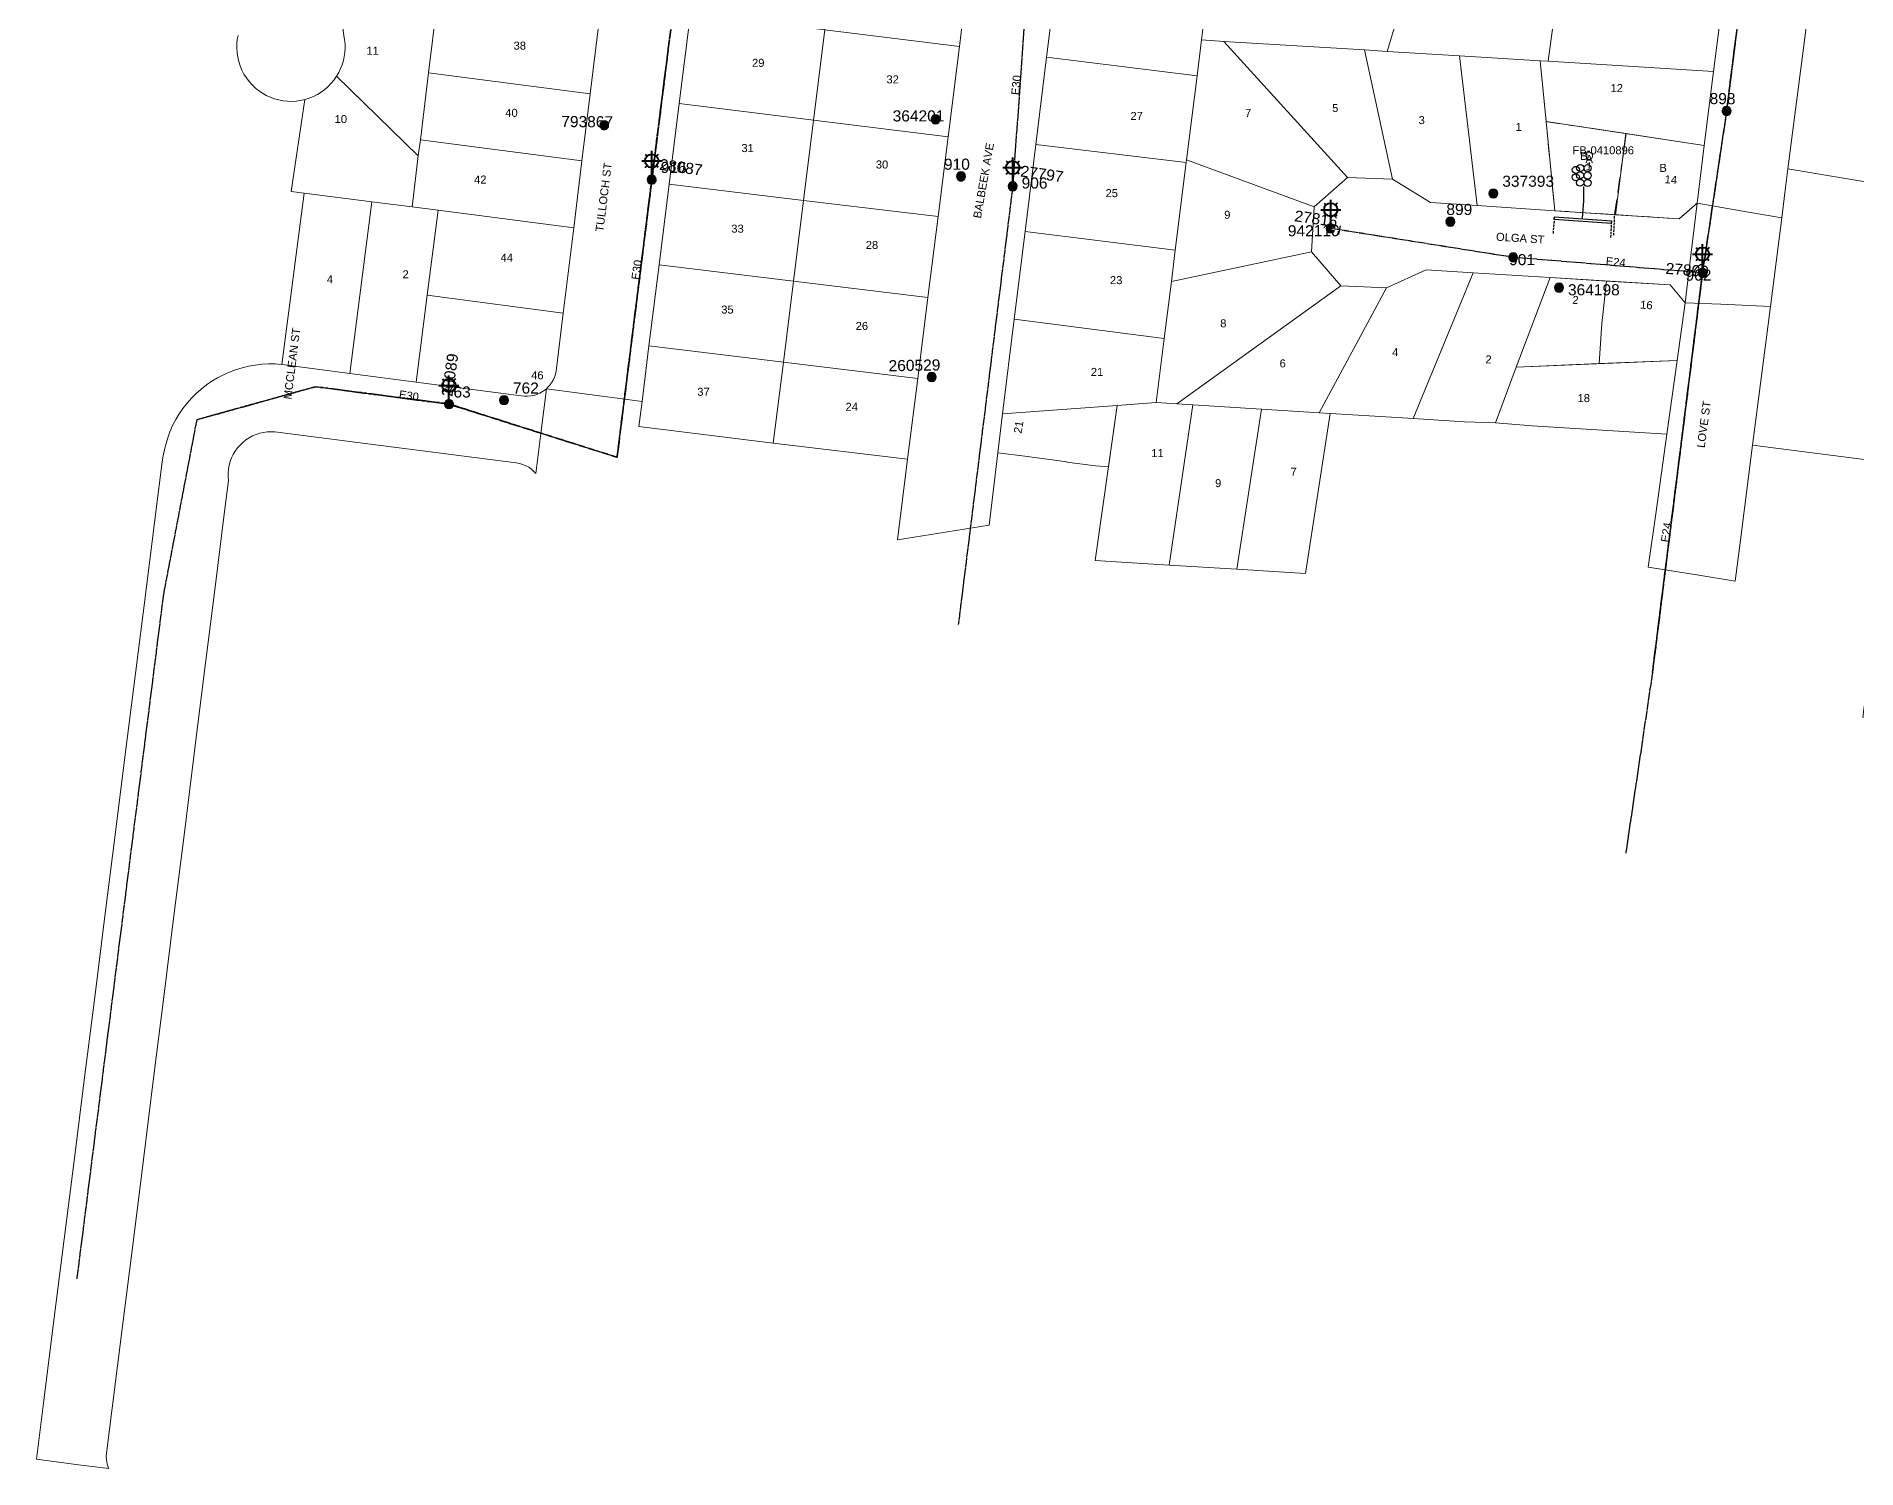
# Model space of a CAD drawing. Header units: metres. Extents: x 304249 to 305172, y 6262562 to 6263428.
# Drawn here: x 304249.3 to 304658.8, y 6262561.8 to 6262884.1 of the extents above; entities that cross this region are included whole.
import ezdxf
from ezdxf.enums import TextEntityAlignment as Align

# ---------------------------------------------------------------- set-up
doc = ezdxf.new("R2010")
doc.units = ezdxf.units.M
for name, pattern in [('Cable Exist OH', [1, 1, 0]), ('Dash', [5, 3, -2]), ('DASHED', [0.75, 0.5, -0.25])]:
    doc.linetypes.add(name, pattern=pattern)
doc.layers.get('0').update_dxf_attribs({"color": 6})
for name, color, linetype, lineweight in [('Cadastre Developer_SP_EXT', 9, 'Continuous', 5), ('Cadastre Land Parcels_SP_EXT', 9, 'Continuous', 5), ('Cadastre Roads_SP_EXT', 9, 'Continuous', 5)]:
    doc.layers.add(name, color=color, linetype=linetype, lineweight=lineweight)
for name, color, linetype in [('Duct_SP_EXT', 7, 'Continuous'), ('Equip_SP_SL_EXT', 7, 'Continuous'), ('Mains_HV_EXT', 7, 'Continuous'), ('Mains_LV_EXT', 7, 'Continuous'), ('Mains_SL_EXT', 7, 'Continuous'), ('SupportsOH_SP_TR_HV_LV_SL_EXT', 7, 'Continuous')]:
    doc.layers.add(name, color=color, linetype=linetype)
doc.layers.add('UNKNOWN_FEATURES', color=1, linetype='DASHED', plot=False)
doc.styles.add('iecARIAL', font='arial.ttf', dxfattribs={"height": 2})
doc.styles.add('POLE_LABEL', font='arial.ttf')
doc.styles.get("Standard").update_dxf_attribs({"font": 'arial.ttf'})

# ---------------------------------------------------------------- blocks, each defined once
blk = doc.blocks.new('DUCT_EXT')
blk.add_circle((0, 0.8), 0.8)
at = {"flags": 1}
blk.add_attdef('Z', (0, 0), '', height=0.2, dxfattribs=at)
at = {"flags": 9}
for tag, p in [('DUCT_CODE', (0, 0)), ('XSECT_TYPE', (0, -0.2)), ('STATE', (0, -0.6)), ('FB_REFERENCE', (0, -0.4)), ('NOTES', (0, -0.8))]:
    blk.add_attdef(tag, text='', height=0.2, dxfattribs=at).set_placement(p, align=Align.MIDDLE_LEFT)
blk = doc.blocks.new('SL_LANTERN_EXT')
at = {"lineweight": 40}
for p, q in [((-2.25, 4.22), (2.25, 4.22)), ((-1.46, 5.68), (-1.06, 5.28)), ((0, 1.97), (0, 6.47)), ((1.46, 5.68), (1.06, 5.28)), ((-1.46, 2.76), (-1.06, 3.16)), ((0, 0), (0, 2.72)), ((1.46, 2.76), (1.06, 3.16))]:
    blk.add_line(p, q, dxfattribs=at)
blk.add_circle((0, 4.22), 1.5, dxfattribs=at)
at = {"style": 'iecARIAL', "flags": 8}
blk.add_attdef('ASSET_NUM', (1.5, 1.5), '', height=2.5, dxfattribs=at)
for tag, p, height, flags in [('OPERATING_VOLTAGE', (0.98, -1.65), 0.2, 9), ('ORIENTATION', (0.98, -1.85), 0.2, 9), ('OWNED_BY', (0.98, -2.05), 0.2, 9), ('STATE', (0.98, -2.25), 0.2, 9), ('CONSTRUCTED_VOLTAGE', (0.98, -0.65), 0.2, 9), ('CONTROL_TYPE', (0.98, -0.85), 0.2, 9), ('LANTERN_PURPOSE', (0.98, -1.05), 0.2, 9), ('LANTERN_TYPE', (0.98, -1.25), 0.2, 9), ('NO_PHASES', (0.98, -1.45), 0.2, 9), ('USAGE', (0.98, -2.45), 0.2, 9), ('CEXIST', (0.98, -2.65), 0.2, 9), ('CNEW', (0.98, -2.85), 0.2, 9), ('CNUMBER', (0.98, -3.05), 0.2, 9), ('CREMOVE', (0.98, -3.25), 0.2, 9), ('CREPLACE', (0.98, -3.45), 0.2, 9), ('LKINGHEIGHT', (0.98, -3.65), 0.2, 9), ('LBRACKET', (0.98, -3.85), 0.2, 9), ('LBRACKETVOCAB', (0.98, -4.05), 0.2, 9), ('LCATEGORY', (0.98, -4.25), 0.2, 9), ('LNUMBER', (2.18, -3.25), 2.5, 8), ('LCHARGE1', (0.98, -4.45), 0.2, 9), ('LCHARGE1PERCENT', (0.98, -4.65), 0.2, 9), ('LCHARGE2', (0.98, -4.85), 0.2, 9), ('LCHARGE2PERCENT', (0.98, -5.05), 0.2, 9), ('LCHARGE3', (0.98, -5.25), 0.2, 9), ('LCHARGE3PERCENT', (0.98, -5.45), 0.2, 9), ('LEXIST', (0.98, -5.65), 0.2, 9), ('LLAMP', (0.98, -5.85), 0.2, 9), ('LLAMPVOCAB', (0.98, -6.05), 0.2, 9), ('LMAST', (0.98, -6.25), 0.2, 9), ('LMASTVOCAB', (0.98, -6.45), 0.2, 9), ('LNEW', (0.98, -6.65), 0.2, 9), ('LANTNUMBER', (0.98, -6.85), 0.2, 9), ('LOUTREACH', (0.98, -7.25), 0.2, 9), ('LOUTREACHVOCAB', (0.98, -7.45), 0.2, 9), ('LRATECODE', (0.98, -7.65), 0.2, 9), ('LREMOVE', (0.98, -7.85), 0.2, 9), ('LREPLACE', (0.98, -8.05), 0.2, 9), ('LTYPE', (0.98, -8.25), 0.2, 9), ('STREETNAME', (0.98, -9.25), 0.2, 9), ('SUBURB', (0.98, -9.45), 0.2, 1), ('LTYPEVOCAB', (0.98, -8.45), 0.2, 9), ('LEGEND', (0.98, -8.65), 0.2, 9), ('LOCATION', (0.98, -8.85), 0.2, 9), ('NOTES', (0.98, -9.05), 0.2, 9)]:
    blk.add_attdef(tag, p, '', height=height, dxfattribs=dict(flags=flags))
blk = doc.blocks.new('POLE_EXT')
blk.add_hatch(color=256).paths.add_polyline_path([(-1, 0, 1), (1, 0, 1)])
blk.add_lwpolyline([(-1, 0, 1), (1, 0, 1)], format="xyb", close=True)
for tag, height, flags, p in [('pNumber', 2.5, 8, (-17.84, 2.07)), ('OWNED_BY', 0.2, 9, (1.35, -0.4)), ('SPECIAL_USE', 0.2, 9, (1.35, -0.8)), ('STATE', 0.2, 9, (1.35, -1)), ('cLV', 0.2, 9, (1.35, -1.4)), ('hDepth', 0.2, 9, (1.35, -1.6)), ('hDia', 0.2, 9, (1.35, -1.8)), ('cHV', 0.2, 9, (1.35, -2)), ('cLinedev', 0.2, 9, (1.35, -3.4)), ('pExisting', 0.2, 9, (1.35, -3.8)), ('PARENT', 0.2, 9, (1.35, -0.6)), ('USAGE', 0.2, 9, (1.35, -1.2)), ('LBRACKET', 0.2, 9, (1.35, -2.2)), ('LExisting', 0.2, 9, (1.35, -2.4)), ('LANTNUMBER', 0.2, 9, (1.35, -2.6)), ('LOther', 0.2, 9, (1.35, -2.8)), ('LRemove', 0.2, 9, (1.35, -3)), ('LEGEND', 0.2, 9, (1.35, -3.2)), ('LOCATION', 0.2, 9, (1.35, -3.6)), ('PFNUMBER', 0.2, 9, (1.35, -4)), ('pFooting', 0.2, 9, (1.35, -4.4)), ('pNew', 0.2, 9, (1.35, -4.6)), ('pRelocate', 0.2, 9, (1.35, -5)), ('pRemove', 0.2, 9, (1.35, -5.2)), ('pReplace', 0.2, 9, (1.35, -5.4)), ('pStay', 0.2, 9, (1.35, -5.6)), ('pType', 0.2, 9, (1.35, -5.8)), ('cspan', 0.2, 9, (1.35, -6)), ('STREETNAME', 0.2, 9, (1.35, -6.2)), ('SUBURB', 0.2, 9, (1.35, -6.4)), ('OPERATED_BY', 0.2, 9, (1.36, -7.01)), ('NEWPFNUMBER', 0.2, 9, (1.35, -4.2)), ('NOTES', 0.2, 9, (1.35, -6.6)), ('MAINTAINED_BY', 0.2, 9, (1.36, -6.81))]:
    blk.add_attdef(tag, text='', height=height, dxfattribs=dict(flags=flags)).set_placement(p, align=Align.MIDDLE_LEFT)
at = {"style": 'POLE_LABEL'}
for tag, height, flags, p in [('STRUCTURE_PLANT_NUMBER', 0.2, 9, (1.35, 0.03)), ('ASSET_NUM', 2.5, 8, (2, 2)), ('STREET_CODE', 0.2, 9, (1.35, -0.2))]:
    blk.add_attdef(tag, text='', height=height, dxfattribs=dict(at, flags=flags)).set_placement(p, align=Align.MIDDLE_LEFT)
at = {"flags": 1}
blk.add_attdef('Z', (1.35, -7.33), '', height=0.2, dxfattribs=at)
blk = doc.blocks.new('End Shackle_EXT')
blk.add_wipeout([(0, 0.25), (1.81, 0.25), (1.82, -0.25), (0, -0.25)])
blk.add_line((1.81, -1), (1.81, 1))
at = {"flags": 1}
blk.add_attdef('Z', (0, 0), '', height=0.2, dxfattribs=at)
at = {"flags": 9}
for tag, p in [('CONNECTOR_TYPE', (0, 0)), ('CONSTRUCTED_VOLTAGE', (0, -0.2)), ('OPERATING_VOLTAGE', (0, -0.6)), ('ORIENTATION', (0, -0.8)), ('OWNED_BY', (0, -1)), ('STATE', (0, -1.2)), ('NO_PHASES', (0, -0.4)), ('USAGE', (0, -1.4)), ('NOTES', (0, -1.6))]:
    blk.add_attdef(tag, text='', height=0.2, dxfattribs=at).set_placement(p, align=Align.MIDDLE_LEFT)

msp = doc.modelspace()

# ---------------------------------------------------------------- linework, layer by layer
at = {"layer": 'Cadastre Developer_SP_EXT', "linetype": 'Dash'}
for points in [[(304606.93, 6262862.25), (304588.93, 6262864.97), (304590.87, 6262844.91), (304604.34, 6262844.02), (304606.93, 6262862.25)], [(304606.93, 6262862.25), (304604.34, 6262844.02), (304618.82, 6262843.07), (304622.92, 6262846.64), (304624.51, 6262859.6), (304606.93, 6262862.25)]]:
    msp.add_lwpolyline(points, close=True, dxfattribs=at)
at = {"layer": 'Cadastre Land Parcels_SP_EXT', "linetype": 'Continuous'}
for points in [[(304664.05, 6262958.05), (304657.46, 6262963.74), (304656.11, 6262953.26), (304643.32, 6262854.32), (304688.42, 6262846.72), (304690.65, 6262862.94), (304691.46, 6262868.81), (304703.64, 6262881.86), (304714.02, 6262892.97), (304724.59, 6262904.29), (304725.33, 6262905.08), (304715.87, 6262913.26), (304708.01, 6262920.05), (304696.36, 6262930.12), (304684.81, 6262940.11), (304673.43, 6262949.94), (304664.05, 6262958.05)], [(304456.91, 6262881.87), (304458.09, 6262891.33), (304458.27, 6262892.77), (304458.37, 6262894.21), (304458.39, 6262895.65), (304458.35, 6262897.1), (304458.22, 6262898.54), (304458.02, 6262899.97), (304457.74, 6262901.39), (304457.39, 6262902.79), (304456.97, 6262904.18), (304456.47, 6262905.54), (304455.91, 6262906.87), (304455.27, 6262908.16), (304427.79, 6262894.66), (304426.66, 6262885.58), (304456.91, 6262881.87)], [(304557.6, 6262895.5), (304556.67, 6262895.98), (304555.77, 6262896.53), (304554.93, 6262897.15), (304554.13, 6262897.83), (304553.39, 6262898.57), (304552.72, 6262899.37), (304552.1, 6262900.22), (304551.56, 6262901.12), (304551.14, 6262901.95), (304512.02, 6262888.16), (304511.41, 6262883.33), (304516.42, 6262883.02), (304548.1, 6262881.08), (304553.16, 6262880.76), (304557.6, 6262895.5)], [(304335.17, 6262857.25), (304335.65, 6262860.85), (304337.5, 6262875.93), (304339.36, 6262891.1), (304339.58, 6262893.01), (304318.35, 6262895.43), (304317.67, 6262890.24), (304318.46, 6262884.31), (304318.62, 6262883.37), (304318.71, 6262882.43), (304318.73, 6262881.48), (304318.67, 6262880.54), (304318.54, 6262879.6), (304318.33, 6262878.68), (304318.06, 6262877.77), (304317.71, 6262876.89), (304317.3, 6262876.03), (304316.82, 6262875.21), (304335.17, 6262857.25)], [(304375.76, 6262886.42), (304339.36, 6262891.1), (304337.5, 6262875.93), (304373.87, 6262871.19), (304375.76, 6262886.42)], [(304511.41, 6262883.33), (304512.02, 6262888.16), (304512.35, 6262890.76), (304478.2, 6262894.96), (304478.15, 6262893.17), (304478.02, 6262891.36), (304477.83, 6262889.55), (304477.58, 6262887.75), (304476.55, 6262879.46), (304510.39, 6262875.28), (304511.41, 6262883.33)], [(304628.36, 6262890.28), (304591.53, 6262894.78), (304589.39, 6262878.54), (304626.6, 6262876.26), (304628.36, 6262890.28)], [(304426.66, 6262885.58), (304396.41, 6262889.29), (304393.88, 6262869), (304424.12, 6262865.27), (304426.66, 6262885.58)], [(304456.91, 6262881.87), (304426.66, 6262885.58), (304424.12, 6262865.27), (304454.36, 6262861.54), (304456.91, 6262881.87)], [(304544.22, 6262852.37), (304516.42, 6262883.02), (304511.41, 6262883.33), (304510.39, 6262875.28), (304508.04, 6262856.35), (304536.73, 6262845.8), (304544.22, 6262852.37)], [(304548.1, 6262881.08), (304516.42, 6262883.02), (304544.22, 6262852.37), (304554.38, 6262852), (304548.1, 6262881.08)], [(304510.39, 6262875.28), (304476.55, 6262879.46), (304474.12, 6262859.83), (304507.97, 6262855.74), (304508.04, 6262856.35), (304510.39, 6262875.28)], [(304553.16, 6262880.76), (304548.1, 6262881.08), (304554.38, 6262852), (304562.91, 6262846.74), (304573.41, 6262846.05), (304569.42, 6262879.74), (304553.16, 6262880.76)], [(304588.93, 6262864.97), (304587.61, 6262878.65), (304569.42, 6262879.74), (304573.41, 6262846.05), (304590.87, 6262844.9), (304588.93, 6262864.97)], [(304335.17, 6262857.25), (304316.82, 6262875.21), (304316.25, 6262874.38), (304315.62, 6262873.6), (304314.92, 6262872.87), (304314.16, 6262872.2), (304313.35, 6262871.6), (304312.49, 6262871.06), (304311.59, 6262870.6), (304310.66, 6262870.21), (304309.69, 6262869.91), (304306.57, 6262849.24), (304309.52, 6262848.85), (304324.73, 6262846.88), (304333.79, 6262845.75), (304335.17, 6262857.25)], [(304372.01, 6262856.15), (304373.87, 6262871.19), (304337.5, 6262875.93), (304335.65, 6262860.85), (304372.01, 6262856.15)], [(304624.51, 6262859.6), (304626.6, 6262876.26), (304589.39, 6262878.54), (304587.61, 6262878.65), (304588.93, 6262864.97), (304624.51, 6262859.6)], [(304424.12, 6262865.27), (304393.88, 6262869), (304391.62, 6262850.9), (304421.87, 6262847.24), (304424.12, 6262865.27)], [(304454.36, 6262861.54), (304424.12, 6262865.27), (304421.87, 6262847.24), (304452.11, 6262843.58), (304454.36, 6262861.54)], [(304588.93, 6262864.97), (304590.87, 6262844.9), (304604.56, 6262844), (304606.88, 6262862.26), (304588.93, 6262864.97)], [(304372.01, 6262856.15), (304335.65, 6262860.85), (304335.17, 6262857.25), (304333.79, 6262845.75), (304339.64, 6262845), (304370.18, 6262841.09), (304372.01, 6262856.15)], [(304507.97, 6262855.74), (304474.12, 6262859.83), (304471.69, 6262840.24), (304505.44, 6262836.04), (304507.97, 6262855.74)], [(304604.56, 6262844), (304618.82, 6262843.07), (304622.92, 6262846.64), (304624.51, 6262859.6), (304606.88, 6262862.26), (304604.56, 6262844)], [(304536.73, 6262845.8), (304508.04, 6262856.35), (304507.97, 6262855.74), (304505.44, 6262836.04), (304504.64, 6262828.95), (304536.16, 6262835.69), (304536.73, 6262845.8)], [(304688.42, 6262846.72), (304643.32, 6262854.32), (304642.81, 6262850.11), (304641.96, 6262843.27), (304639.39, 6262823.34), (304635.38, 6262792.18), (304667.55, 6262788.04), (304664.85, 6262767.01), (304662.51, 6262748.86), (304660.2, 6262730.94), (304672.53, 6262729.27), (304704.64, 6262724.97), (304705.12, 6262728.97), (304672.67, 6262732.58), (304674.79, 6262749.92), (304676.92, 6262767.29), (304679.03, 6262784.54), (304680.86, 6262799.52), (304681.35, 6262802.53), (304681.37, 6262802.69), (304684.26, 6262820.73), (304687.4, 6262840.35), (304688.22, 6262845.33), (304688.42, 6262846.72)], [(304421.87, 6262847.24), (304391.62, 6262850.9), (304389.35, 6262832.71), (304419.6, 6262829.03), (304421.87, 6262847.24)], [(304324.73, 6262846.88), (304309.52, 6262848.85), (304304.45, 6262810.32), (304319.77, 6262808.31), (304324.73, 6262846.88)], [(304333.79, 6262845.75), (304324.73, 6262846.88), (304319.77, 6262808.31), (304334.7, 6262806.35), (304337.2, 6262825.88), (304339.64, 6262845), (304333.79, 6262845.75)], [(304452.11, 6262843.58), (304421.87, 6262847.24), (304419.6, 6262829.03), (304449.83, 6262825.35), (304452.11, 6262843.58)], [(304370.18, 6262841.09), (304339.64, 6262845), (304337.2, 6262825.88), (304367.79, 6262821.82), (304370.18, 6262841.09)], [(304505.44, 6262836.04), (304471.69, 6262840.24), (304469.24, 6262820.48), (304503, 6262816.17), (304504.64, 6262828.95), (304505.44, 6262836.04)], [(304542.77, 6262827.99), (304536.16, 6262835.69), (304504.64, 6262828.95), (304503, 6262816.17), (304501.23, 6262801.74), (304505.83, 6262801.44), (304542.77, 6262827.99)], [(304419.6, 6262829.03), (304389.35, 6262832.71), (304387.07, 6262814.49), (304417.33, 6262810.8), (304419.6, 6262829.03)], [(304572.54, 6262830.94), (304561.91, 6262831.6), (304552.98, 6262827.52), (304537.83, 6262799.44), (304540.34, 6262799.28), (304555.44, 6262798.34), (304558.98, 6262798.13), (304572.54, 6262830.94)], [(304582.19, 6262809.71), (304589.86, 6262829.87), (304572.54, 6262830.94), (304558.98, 6262798.13), (304570.55, 6262797.4), (304577.5, 6262797.18), (304582.19, 6262809.71)], [(304600.85, 6262810.49), (304601.46, 6262819.49), (304602.51, 6262829.08), (304589.87, 6262829.87), (304582.19, 6262809.71), (304600.85, 6262810.49)], [(304367.79, 6262821.82), (304337.2, 6262825.88), (304334.7, 6262806.35), (304358.35, 6262803.25), (304359.05, 6262803.17), (304359.77, 6262803.15), (304360.48, 6262803.22), (304361.18, 6262803.36), (304361.86, 6262803.57), (304362.52, 6262803.85), (304363.14, 6262804.2), (304363.72, 6262804.61), (304364, 6262804.86), (304364.25, 6262805.09), (304364.74, 6262805.61), (304365.16, 6262806.19), (304365.52, 6262806.8), (304365.81, 6262807.45), (304366.04, 6262808.13), (304366.19, 6262808.83), (304367.79, 6262821.82)], [(304449.83, 6262825.35), (304419.6, 6262829.03), (304417.33, 6262810.8), (304447.55, 6262807.13), (304449.83, 6262825.35)], [(304552.98, 6262827.52), (304542.77, 6262827.99), (304505.83, 6262801.44), (304509.47, 6262801.2), (304524.89, 6262800.24), (304537.83, 6262799.44), (304552.98, 6262827.52)], [(304618.4, 6262811.23), (304620.23, 6262824.21), (304616.87, 6262828.19), (304602.51, 6262829.08), (304601.46, 6262819.49), (304600.85, 6262810.49), (304618.4, 6262811.23)], [(304503, 6262816.17), (304469.24, 6262820.48), (304466.59, 6262799.19), (304492.4, 6262801.09), (304501.23, 6262801.74), (304503, 6262816.17)], [(304417.33, 6262810.8), (304387.07, 6262814.49), (304385.52, 6262802.01), (304384.8, 6262796.31), (304415.06, 6262792.63), (304417.33, 6262810.8)], [(304447.55, 6262807.13), (304417.33, 6262810.8), (304415.06, 6262792.63), (304445.28, 6262788.97), (304447.55, 6262807.13)], [(304618.4, 6262811.23), (304582.19, 6262809.71), (304577.5, 6262797.18), (304585.78, 6262796.46), (304616.09, 6262794.61), (304618.4, 6262811.23)], [(304492.4, 6262801.09), (304466.59, 6262799.19), (304465.55, 6262790.45), (304471.61, 6262789.64), (304481.13, 6262788.43), (304481.12, 6262788.29), (304487.58, 6262787.47), (304490.44, 6262787.25), (304492.4, 6262801.09)], [(304505.83, 6262801.44), (304501.23, 6262801.74), (304492.4, 6262801.09), (304487.44, 6262766.18), (304504.14, 6262765.15), (304509.47, 6262801.2), (304505.83, 6262801.44)], [(304524.89, 6262800.24), (304509.47, 6262801.2), (304504.14, 6262765.15), (304519.32, 6262764.21), (304524.89, 6262800.24)], [(304537.83, 6262799.44), (304524.89, 6262800.24), (304519.32, 6262764.21), (304534.77, 6262763.25), (304540.34, 6262799.28), (304537.83, 6262799.44)]]:
    msp.add_lwpolyline(points, close=True, dxfattribs=at)
msp.add_lwpolyline([(304557.6, 6262895.5), (304553.16, 6262880.76), (304569.42, 6262879.74), (304587.61, 6262878.65), (304589.39, 6262878.54), (304591.53, 6262894.78)], dxfattribs=at)
at = {"layer": 'Cadastre Roads_SP_EXT', "linetype": 'Continuous'}
for points in [[(304656.11, 6262953.26), (304644.72, 6262954.78), (304636.58, 6262955.87), (304634.76, 6262941.31), (304632.5, 6262923.27), (304630.22, 6262905.02), (304628.36, 6262890.28), (304626.6, 6262876.26), (304624.51, 6262859.6), (304622.92, 6262846.64), (304634, 6262844.68), (304641.96, 6262843.27), (304642.81, 6262850.11), (304643.32, 6262854.32), (304656.11, 6262953.26)], [(304398.81, 6262908.44), (304387.25, 6262910.34), (304378.95, 6262911.71), (304375.76, 6262886.42), (304373.87, 6262871.19), (304372.01, 6262856.15), (304370.18, 6262841.09), (304367.79, 6262821.82), (304366.19, 6262808.83), (304366.04, 6262808.13), (304365.81, 6262807.45), (304365.52, 6262806.8), (304365.16, 6262806.19), (304364.74, 6262805.61), (304364.25, 6262805.09), (304364, 6262804.86), (304376.54, 6262803.2), (304385.52, 6262802.01), (304387.07, 6262814.49), (304389.35, 6262832.71), (304391.62, 6262850.9), (304393.88, 6262869), (304396.41, 6262889.29), (304398.81, 6262908.44)], [(304554.38, 6262852), (304544.22, 6262852.37), (304536.73, 6262845.8), (304536.16, 6262835.69), (304542.77, 6262827.99), (304552.98, 6262827.52), (304561.91, 6262831.6), (304572.54, 6262830.94), (304589.86, 6262829.87), (304616.87, 6262828.19), (304620.23, 6262824.21), (304621.58, 6262835.47), (304622.92, 6262846.64), (304618.82, 6262843.07), (304590.87, 6262844.9), (304573.41, 6262846.05), (304562.91, 6262846.74), (304554.38, 6262852)], [(304639.39, 6262823.34), (304628.2, 6262823.85), (304620.23, 6262824.21), (304618.4, 6262811.23), (304616.09, 6262794.61), (304613.58, 6262776.66), (304611.91, 6262764.69), (304623.28, 6262762.86), (304631.43, 6262761.54), (304632.65, 6262770.8), (304635.38, 6262792.18), (304639.39, 6262823.34)], [(304304.45, 6262810.32), (304302.95, 6262810.42), (304301.45, 6262810.43), (304299.96, 6262810.35), (304298.47, 6262810.17), (304296.99, 6262809.91), (304295.53, 6262809.55), (304294.09, 6262809.11), (304292.71, 6262808.59), (304291.35, 6262807.98), (304290.03, 6262807.3), (304288.75, 6262806.53), (304287.53, 6262805.69), (304286.35, 6262804.77), (304285.22, 6262803.79), (304284.17, 6262802.73), (304283.17, 6262801.6), (304282.24, 6262800.42), (304281.38, 6262799.18), (304280.61, 6262797.89), (304279.91, 6262796.56), (304279.31, 6262795.17), (304278.86, 6262793.83), (304278.45, 6262792.5), (304278.09, 6262791.15), (304277.8, 6262789.78), (304277.57, 6262788.41), (304276.15, 6262777.14), (304273.88, 6262759.1), (304271.57, 6262740.78), (304269.26, 6262722.5), (304266.98, 6262704.43), (304264.68, 6262686.17), (304262.39, 6262667.96), (304260.1, 6262649.85), (304257.81, 6262631.68), (304255.52, 6262613.48), (304253.22, 6262595.26), (304250.94, 6262577.17), (304249.27, 6262563.93), (304258.77, 6262562.71), (304265.57, 6262561.84), (304265.52, 6262561.94), (304265.28, 6262562.58), (304265.11, 6262563.25), (304265.02, 6262563.93), (304265, 6262564.61), (304265.06, 6262565.3), (304268.8, 6262595.12), (304271.08, 6262613.33), (304273.34, 6262631.39), (304275.64, 6262649.73), (304277.92, 6262668.01), (304280.21, 6262686.24), (304282.49, 6262704.39), (304284.77, 6262722.65), (304287.03, 6262740.74), (304289.33, 6262759.02), (304291.61, 6262777.25), (304292.48, 6262784.21), (304292.41, 6262785.08), (304292.41, 6262785.94), (304292.5, 6262786.81), (304292.65, 6262787.66), (304292.89, 6262788.49), (304293.19, 6262789.3), (304293.57, 6262790.08), (304294.02, 6262790.83), (304294.53, 6262791.52), (304295.1, 6262792.18), (304295.73, 6262792.78), (304296.4, 6262793.32), (304297.12, 6262793.8), (304297.88, 6262794.21), (304298.68, 6262794.55), (304299.5, 6262794.82), (304300.35, 6262795.02), (304301.21, 6262795.14), (304302.07, 6262795.18), (304302.94, 6262795.15), (304326.78, 6262792.08), (304357.22, 6262788.16), (304357.96, 6262788.03), (304358.68, 6262787.81), (304359.37, 6262787.52), (304360.02, 6262787.16), (304360.63, 6262786.73), (304361.19, 6262786.23), (304361.62, 6262785.74), (304362.82, 6262795.34), (304364, 6262804.86), (304363.72, 6262804.61), (304363.14, 6262804.2), (304362.52, 6262803.85), (304361.86, 6262803.57), (304361.18, 6262803.36), (304360.48, 6262803.22), (304359.77, 6262803.15), (304359.05, 6262803.17), (304358.35, 6262803.25), (304334.7, 6262806.35), (304319.77, 6262808.31), (304304.45, 6262810.32)]]:
    msp.add_lwpolyline(points, close=True, dxfattribs=at)
for points in [[(304458.09, 6262891.33), (304456.91, 6262881.87), (304454.36, 6262861.54), (304452.11, 6262843.58), (304449.83, 6262825.35), (304447.55, 6262807.13), (304445.28, 6262788.97), (304442.99, 6262770.88), (304463.59, 6262774.13), (304463.59, 6262774.13), (304464.26, 6262779.74), (304465.55, 6262790.45), (304466.59, 6262799.19), (304469.24, 6262820.48), (304471.69, 6262840.24), (304474.12, 6262859.83), (304476.55, 6262879.46), (304477.58, 6262887.75)], [(304294.65, 6262884.37), (304294.47, 6262883.41), (304294.37, 6262882.44), (304294.34, 6262881.45), (304294.41, 6262880.45), (304294.56, 6262879.44), (304294.79, 6262878.46), (304295.1, 6262877.49), (304295.5, 6262876.55), (304295.96, 6262875.65), (304296.51, 6262874.79), (304297.12, 6262873.98), (304297.8, 6262873.22), (304298.53, 6262872.52), (304299.31, 6262871.9), (304300.13, 6262871.34), (304300.99, 6262870.85), (304301.89, 6262870.43), (304302.83, 6262870.09), (304303.79, 6262869.82), (304304.76, 6262869.63), (304305.75, 6262869.52), (304306.74, 6262869.5), (304307.74, 6262869.55), (304308.72, 6262869.69), (304309.69, 6262869.91), (304310.66, 6262870.21), (304311.59, 6262870.6), (304312.49, 6262871.06), (304313.35, 6262871.6), (304314.16, 6262872.2), (304314.92, 6262872.87), (304315.62, 6262873.6), (304316.25, 6262874.38), (304316.82, 6262875.21), (304317.3, 6262876.03), (304317.71, 6262876.89), (304318.06, 6262877.77), (304318.33, 6262878.68), (304318.54, 6262879.6), (304318.67, 6262880.54), (304318.73, 6262881.48), (304318.71, 6262882.43), (304318.62, 6262883.37), (304318.46, 6262884.31)]]:
    msp.add_lwpolyline(points, dxfattribs=at)
at = {"layer": 'Duct_SP_EXT'}
for p, q in [((304590.75, 6262843.03), (304590.77, 6262843.27)), ((304590.75, 6262843.03), (304603.62, 6262842.14)), ((304590.78, 6262843.51), (304590.77, 6262843.27)), ((304590.78, 6262843.51), (304603.65, 6262842.62)), ((304603.62, 6262842.14), (304603.64, 6262842.38)), ((304603.65, 6262842.62), (304603.64, 6262842.38))]:
    msp.add_line(p, q, dxfattribs=at)
msp.add_lwpolyline([(304597.36, 6262850.37), (304597.36, 6262847.13), (304597.04, 6262843.2)], dxfattribs=at)
at = {"layer": 'Mains_HV_EXT', "linetype": 'Cable Exist OH'}
for points in [[(304645.09, 6262994.51), (304640.76, 6262957.07), (304629.52, 6262867.37), (304624.11, 6262830.92), (304619.6, 6262794.81), (304612.85, 6262741.01), (304606.83, 6262700.34)], [(304392.52, 6262890.01), (304379.91, 6262789.43), (304342.08, 6262801.36), (304312.06, 6262805.3), (304285.33, 6262797.86), (304277.84, 6262758.58), (304258.35, 6262604.54)]]:
    msp.add_lwpolyline(points, dxfattribs=at)
at = {"layer": 'Mains_LV_EXT', "linetype": 'Cable Exist OH'}
for points in [[(304629.53, 6262867.36), (304634.67, 6262907.9)], [(304387.71, 6262851.9), (304392.52, 6262890.01)], [(304471.75, 6262890.24), (304468.92, 6262850.4)], [(304624.11, 6262830.9), (304629.59, 6262867.27)], [(304379.91, 6262789.42), (304387.71, 6262851.9)], [(304468.92, 6262850.4), (304462.61, 6262799.57)], [(304624.11, 6262830.92), (304581.51, 6262834.4)], [(304624.11, 6262830.92), (304619.6, 6262794.81)], [(304379.91, 6262789.42), (304342.08, 6262801.43), (304312.06, 6262805.3)]]:
    msp.add_lwpolyline(points, dxfattribs=at)
at = {"layer": 'Mains_LV_EXT', "linetype": 'Continuous'}
msp.add_lwpolyline([(304624.4, 6262832.9, 0.273958), (304622.12, 6262831.09)], format="xyb", dxfattribs=at)
at = {"layer": 'Mains_SL_EXT', "linetype": 'Cable Exist OH'}
for points in [[(304387.71, 6262851.9), (304392.52, 6262890.01), (304396.94, 6262925.48)], [(304470.27, 6262918.7), (304471.75, 6262890.24), (304468.92, 6262850.4)], [(304635.26, 6262913.06), (304629.52, 6262867.37), (304624.11, 6262830.92)], [(304379.91, 6262789.42), (304387.71, 6262851.9)], [(304468.92, 6262850.4), (304462.61, 6262799.57), (304456.68, 6262751.79)], [(304612.85, 6262741.01), (304619.6, 6262794.81), (304624.11, 6262830.92)], [(304285.33, 6262797.86), (304312.06, 6262805.3), (304342.08, 6262801.36)], [(304342.08, 6262801.36), (304379.91, 6262789.42)]]:
    msp.add_lwpolyline(points, dxfattribs=at)
at = {"layer": 'UNKNOWN_FEATURES'}
for points in [[(304590.77, 6262843.27), (304590.48, 6262839.73)], [(304603.61, 6262842.38), (304603.43, 6262838.64)], [(304604.16, 6262839.41), (304604.35, 6262844.02)]]:
    msp.add_lwpolyline(points, dxfattribs=at)

# ---------------------------------------------------------------- block references
at = {"layer": 'Duct_SP_EXT'}
for p in [(304595.62, 6262853.29), (304596.59, 6262853.73), (304598.25, 6262853.67), (304595.6, 6262851.63), (304596.58, 6262852.06), (304596.58, 6262850.41), (304598.24, 6262852.02), (304598.25, 6262850.36)]:
    msp.add_blockref('DUCT_EXT', p, dxfattribs=at)
at = {"layer": 'Equip_SP_SL_EXT'}
ref = msp.add_blockref('SL_LANTERN_EXT', (304387.71, 6262851.9), dxfattribs=at)
ref.add_attrib('ASSET_NUM', '28087', dxfattribs={"layer": '0', "height": 2.5, "rotation": 351.9885, "style": 'iecARIAL'}).set_placement((304389.21, 6262853.4), align=Align.BOTTOM_LEFT)
ref = msp.add_blockref('SL_LANTERN_EXT', (304468.92, 6262850.4), dxfattribs=at)
ref.add_attrib('ASSET_NUM', '27797', dxfattribs={"layer": '0', "height": 2.5, "rotation": 351.8048, "style": 'iecARIAL'}).set_placement((304470.42, 6262851.9), align=Align.BOTTOM_LEFT)
ref = msp.add_blockref('SL_LANTERN_EXT', (304540.46, 6262840.92), dxfattribs=at)
ref.add_attrib('ASSET_NUM', '27816', dxfattribs={"layer": '0', "height": 2.5, "rotation": 351.8048, "style": 'iecARIAL'}).set_placement((304541.96, 6262842.42), align=Align.MIDDLE_RIGHT)
ref = msp.add_blockref('SL_LANTERN_EXT', (304624.11, 6262830.92), dxfattribs=at)
ref.add_attrib('ASSET_NUM', '27809', dxfattribs={"layer": '0', "height": 2.5, "rotation": 355.3311, "style": 'iecARIAL'}).set_placement((304625.61, 6262832.42), align=Align.TOP_RIGHT)
ref = msp.add_blockref('SL_LANTERN_EXT', (304342.08, 6262801.36), dxfattribs=at)
ref.add_attrib('ASSET_NUM', '28089', dxfattribs={"layer": '0', "height": 2.5, "rotation": 81.8003, "style": 'iecARIAL'}).set_placement((304343.58, 6262802.86), align=Align.BOTTOM_LEFT)
at = {"layer": 'SupportsOH_SP_TR_HV_LV_SL_EXT'}
ref = msp.add_blockref('POLE_EXT', (304629.52, 6262867.37), dxfattribs=dict(at, rotation=0.1522612604139654))
ref.add_attrib('ASSET_NUM', '898', dxfattribs={"layer": '0', "height": 2.5, "rotation": 359.7708, "style": 'POLE_LABEL'}).set_placement((304631.52, 6262868.12), align=Align.BOTTOM_RIGHT)
ref = msp.add_blockref('POLE_EXT', (304451.56, 6262865.49), dxfattribs=at)
ref.add_attrib('ASSET_NUM', '364201', dxfattribs={"layer": '0', "height": 2.5, "style": 'POLE_LABEL'}).set_placement((304453.56, 6262866.24), align=Align.MIDDLE_RIGHT)
ref = msp.add_blockref('POLE_EXT', (304377.01, 6262864.15), dxfattribs=dict(at, rotation=359.7613039415795))
ref.add_attrib('ASSET_NUM', '793867', dxfattribs={"layer": '0', "height": 2.5, "rotation": 359.5627, "style": 'POLE_LABEL'}).set_placement((304379.01, 6262864.9), align=Align.MIDDLE_RIGHT)
ref = msp.add_blockref('POLE_EXT', (304387.71, 6262851.9), dxfattribs=dict(at, rotation=0.1719691896528273))
ref.add_attrib('ASSET_NUM', '916', dxfattribs={"layer": '0', "height": 2.5, "rotation": 359.7898, "style": 'POLE_LABEL'}).set_placement((304389.71, 6262852.65), align=Align.BOTTOM_LEFT)
ref = msp.add_blockref('POLE_EXT', (304457.28, 6262852.63), dxfattribs=dict(at, rotation=359.9238693697931))
ref.add_attrib('ASSET_NUM', '910', dxfattribs={"layer": '0', "height": 2.5, "rotation": 0.1145, "style": 'POLE_LABEL'}).set_placement((304459.28, 6262853.38), align=Align.BOTTOM_RIGHT)
ref = msp.add_blockref('POLE_EXT', (304468.92, 6262850.4), dxfattribs=dict(at, rotation=0.1616650439086554))
ref.add_attrib('ASSET_NUM', '906', dxfattribs={"layer": '0', "height": 2.5, "rotation": 359.7813, "style": 'POLE_LABEL'}).set_placement((304470.92, 6262851.15), align=Align.MIDDLE_LEFT)
ref = msp.add_blockref('POLE_EXT', (304577.06, 6262848.79), dxfattribs=at)
ref.add_attrib('ASSET_NUM', '337393', dxfattribs={"layer": '0', "height": 2.5, "style": 'POLE_LABEL'}).set_placement((304579.06, 6262849.54), align=Align.BOTTOM_LEFT)
ref = msp.add_blockref('POLE_EXT', (304567.39, 6262842.44), dxfattribs=dict(at, rotation=359.8568424023309))
ref.add_attrib('ASSET_NUM', '899', dxfattribs={"layer": '0', "height": 2.5, "rotation": 359.8568, "style": 'POLE_LABEL'}).set_placement((304569.39, 6262843.19), align=Align.BOTTOM_CENTER)
ref = msp.add_blockref('POLE_EXT', (304540.46, 6262840.92), dxfattribs=dict(at, rotation=359.9714887615203))
ref.add_attrib('ASSET_NUM', '942110', dxfattribs={"layer": '0', "height": 2.5, "rotation": 0.1718, "style": 'POLE_LABEL'}).set_placement((304542.46, 6262841.67), align=Align.TOP_RIGHT)
ref = msp.add_blockref('POLE_EXT', (304581.51, 6262834.4), dxfattribs=dict(at, rotation=0.2764112105938212))
ref.add_attrib('ASSET_NUM', '901', dxfattribs={"layer": '0', "height": 2.5, "rotation": 0.0858, "style": 'POLE_LABEL'}).set_placement((304583.51, 6262835.15), align=Align.TOP_CENTER)
ref = msp.add_blockref('POLE_EXT', (304624.11, 6262830.92), dxfattribs=dict(at, rotation=0.1240499099299084))
ref.add_attrib('ASSET_NUM', '902', dxfattribs={"layer": '0', "height": 2.5, "rotation": 0.124, "style": 'POLE_LABEL'}).set_placement((304626.11, 6262831.67), align=Align.TOP_RIGHT)
ref = msp.add_blockref('POLE_EXT', (304591.84, 6262827.61), dxfattribs=at)
ref.add_attrib('ASSET_NUM', '364198', dxfattribs={"layer": '0', "height": 2.5, "style": 'POLE_LABEL'}).set_placement((304593.84, 6262828.36), align=Align.TOP_LEFT)
ref = msp.add_blockref('POLE_EXT', (304450.68, 6262807.47), dxfattribs=at)
ref.add_attrib('ASSET_NUM', '260529', dxfattribs={"layer": '0', "height": 2.5, "rotation": 1, "style": 'POLE_LABEL'}).set_placement((304452.68, 6262808.22), align=Align.BOTTOM_RIGHT)
ref = msp.add_blockref('POLE_EXT', (304342.08, 6262801.36), dxfattribs=at)
ref.add_attrib('ASSET_NUM', '763', dxfattribs={"layer": '0', "height": 2.5, "rotation": 0.21, "style": 'POLE_LABEL'}).set_placement((304344.08, 6262802.11), align=Align.BOTTOM_CENTER)
ref = msp.add_blockref('POLE_EXT', (304354.47, 6262802.26), dxfattribs=at)
ref.add_attrib('ASSET_NUM', '762', dxfattribs={"layer": '0', "height": 2.5, "rotation": 359.8093, "style": 'POLE_LABEL'}).set_placement((304356.47, 6262803.01), align=Align.BOTTOM_LEFT)

# ---------------------------------------------------------------- texts
at = {"layer": 'Cadastre Developer_SP_EXT'}
for s, p in [('A', (304597.78, 6262855.65)), ('B', (304614.4, 6262853.65))]:
    msp.add_text(s, height=1.8, dxfattribs=at).set_placement(p)
at = {"layer": 'Cadastre Land Parcels_SP_EXT'}
for s, p in [('38', (304356.62, 6262881.16)), ('11', (304323.51, 6262880.01)), ('29', (304410.27, 6262877.29)), ('32', (304440.51, 6262873.56)), ('12', (304603.41, 6262871.6)), ('40', (304354.75, 6262866.03)), ('27', (304495.41, 6262865.33)), ('7', (304521.2, 6262866.02)), ('5', (304540.78, 6262867.12)), ('10', (304316.36, 6262864.64)), ('3', (304560.23, 6262864.4)), ('1', (304582.05, 6262862.86)), ('31', (304407.88, 6262858.1)), ('30', (304438.12, 6262854.41)), ('42', (304347.74, 6262851.02)), ('25', (304489.8, 6262847.96)), ('9', (304516.5, 6262843.09)), ('33', (304405.61, 6262839.97)), ('28', (304435.85, 6262836.3)), ('44', (304353.7, 6262833.45)), ('4', (304314.62, 6262828.59)), ('2', (304331.64, 6262829.7)), ('23', (304490.8, 6262828.38)), ('35', (304403.34, 6262821.76)), ('26', (304433.58, 6262818.08)), ('8', (304515.6, 6262818.66)), ('4', (304554.29, 6262812.18)), ('21', (304486.49, 6262807.73)), ('6', (304528.96, 6262809.64)), ('2', (304575.27, 6262810.54)), ('46', (304360.57, 6262806.97)), ('37', (304397.96, 6262803.25)), ('24', (304431.3, 6262799.88)), ('18', (304595.99, 6262801.84)), ('11', (304500.09, 6262789.47)), ('7', (304531.43, 6262785.29)), ('9', (304514.45, 6262782.7))]:
    msp.add_text(s, height=1.8, dxfattribs=at).set_placement(p)
for s, rotation, p in [('1', 355.8783, (304597.81, 6262854.03)), ('14', 355.8778, (304615.54, 6262851.11)), ('2', 356.0467, (304594.78, 6262823.98)), ('16', 356.0482, (304610.03, 6262822.89)), ('21', 80.454, (304470.88, 6262794.69))]:
    msp.add_text(s, height=1.8, rotation=rotation, dxfattribs=at).set_placement(p)
at = {"layer": 'Cadastre Roads_SP_EXT'}
for s, rotation, p in [('BALBEEK AVE', 80.0828, (304461.76, 6262843.07)), ('TULLOCH ST', 82.9058, (304376.81, 6262840.07)), ('OLGA ST', 356.3441, (304577.6, 6262838.18)), ('MCCLEAN ST', 82.8356, (304306.63, 6262802.35)), ('LOVE ST', 82.3641, (304624.59, 6262791.45))]:
    msp.add_text(s, height=1.8, rotation=rotation, dxfattribs=at).set_placement(p)
at = {"layer": 'Duct_SP_EXT'}
for s, p in [('FB-0410896', (304594.86, 6262857.61)), ('B', (304596.57, 6262856.33)), ('D', (304597.78, 6262856.37))]:
    msp.add_text(s, height=1.8, dxfattribs=at).set_placement(p)
at = {"layer": 'Mains_LV_EXT'}
for s, rotation, p in [('E30', 84.8518, (304470.37, 6262870.87)), ('E30', 81.8022, (304384.89, 6262829.27)), ('E24', 354.2176, (304602.28, 6262832.71)), ('E30', 351.5539, (304330.74, 6262802.74)), ('E24', 81.7759, (304616.51, 6262770.19))]:
    msp.add_text(s, height=1.8, rotation=rotation, dxfattribs=at).set_placement(p)

# ---------------------------------------------------------------- next in the draw order: block references
at = {"layer": 'Mains_LV_EXT', "rotation": 349.8969351582082}
msp.add_blockref('End Shackle_EXT', (304540.68, 6262840.86), dxfattribs=at)

# ---------------------------------------------------------------- next in the draw order: linework, layer by layer
at = {"layer": 'Mains_LV_EXT', "linetype": 'Cable Exist OH'}
msp.add_lwpolyline([(304581.51, 6262834.4), (304540.68, 6262840.86)], dxfattribs=at)
at = {"layer": 'Mains_SL_EXT', "linetype": 'Cable Exist OH'}
msp.add_lwpolyline([(304624.11, 6262830.92), (304581.51, 6262834.4), (304540.46, 6262840.92)], dxfattribs=at)

doc.saveas('drawing.dxf')
